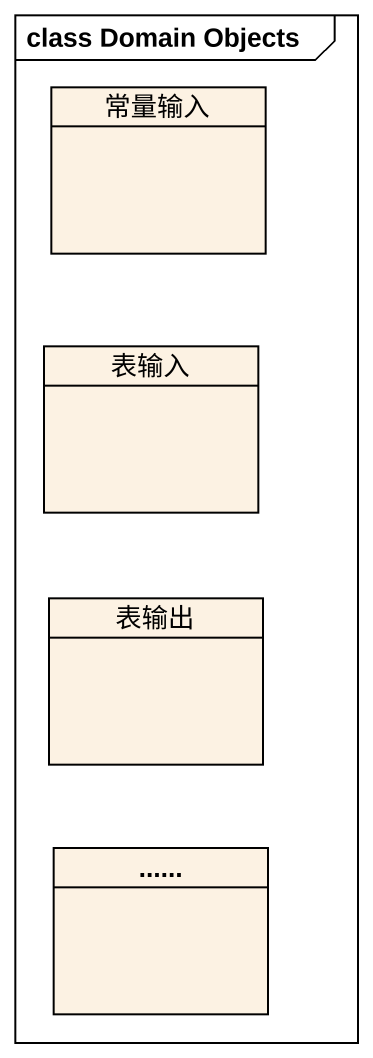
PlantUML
@startuml
mainframe class Domain Objects
hide circle
hide empty members
class 常量输入
class 表输入
class 表输出
class "......" as class1
@enduml
